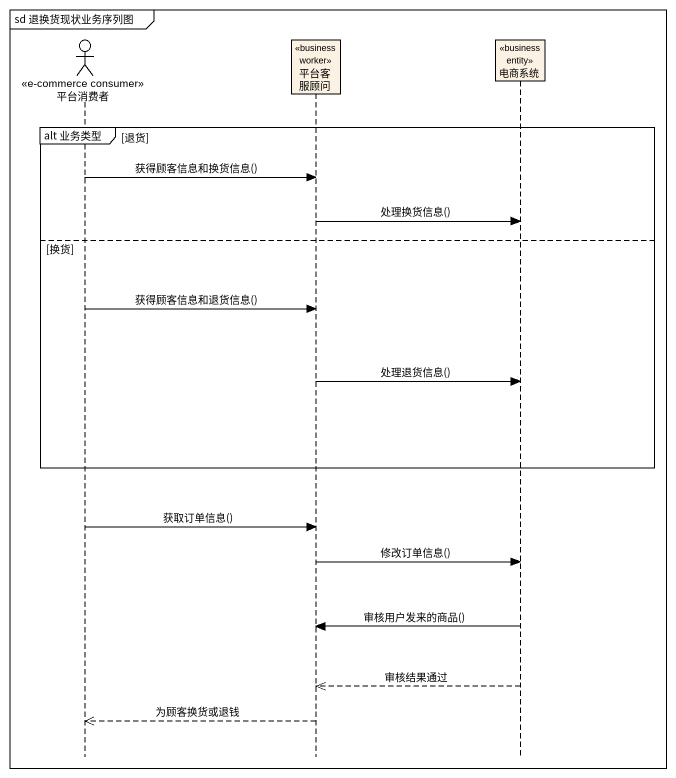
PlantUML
@startuml
mainframe sd 退换货现状业务序列图
hide footbox
actor 平台消费者 <<e-commerce consumer>>
participant 平台客服顾问 <<business worker>>
participant 电商系统 <<business entity>>

group alt 业务类型 [退货]
  平台消费者 -> 平台客服顾问 : 获得顾客信息和换货信息()
  平台客服顾问 -> 电商系统 : 处理换货信息()
else 换货
  平台消费者 -> 平台客服顾问 : 获得顾客信息和退货信息()
  平台客服顾问 -> 电商系统 : 处理退货信息()
end
平台消费者 -> 平台客服顾问 : 获取订单信息()
平台客服顾问 -> 电商系统 : 修改订单信息()
电商系统 -> 平台客服顾问 : 审核用户发来的商品()
电商系统 -->> 平台客服顾问 : 审核结果通过
平台客服顾问 -->> 平台消费者 : 为顾客换货或退钱
@enduml
